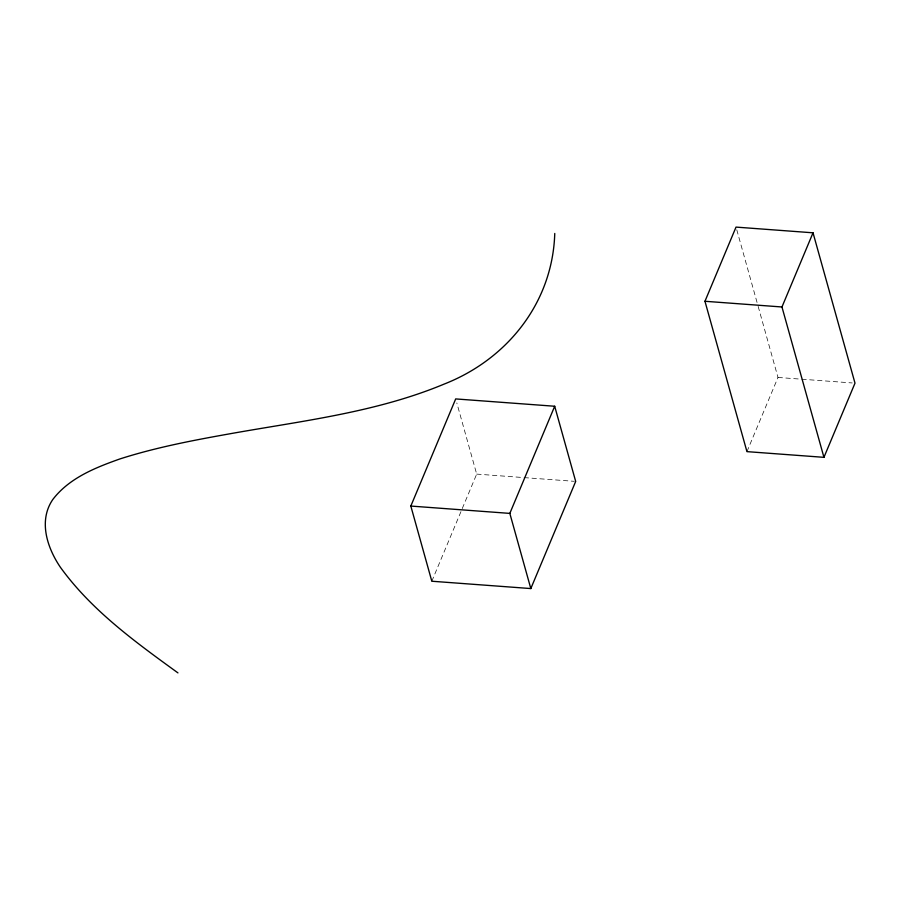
<?xml version="1.0" encoding="UTF-8"?>
<svg xmlns="http://www.w3.org/2000/svg" width="900" height="900" viewBox="0 0 900 900"><rect width="100%" height="100%" fill="white"/><g stroke="black" fill="none" stroke-linecap="round" stroke-linejoin="round"><path stroke-width="0.67" stroke-dasharray="4.5 3.38" d="M431.82 581.231L476.685 474.098L456.817 402.952M746.944 451.631L777.994 377.449L757.755 304.965M777.994 377.449L800.404 379.114M801.799 379.215L852.199 382.95M476.685 474.098L522.697 477.506M524.092 477.608L574.29 481.32M736.774 229.792L757.384 303.626"/><path stroke-width="1.35" d="M554.76 233.46C552.645 302.558 507.442 359.224 444.206 384.064C375.064 412.897 299.925 421.11 226.8 434.34C190.845 440.764 154.868 447.75 120.026 458.899C95.299 467.662 69.21 478.001 52.785 499.522C38.261 520.796 47.137 547.684 60.334 567.191C91.508 610.38 135.293 641.97 177.953 672.896M410.827 506.059L455.692 398.925L554.692 406.249L575.685 481.433L530.82 588.566L431.82 581.231L410.827 506.059L509.827 513.394L530.82 588.566M509.827 513.394L554.692 406.249M704.959 301.275L736.02 227.104L813.026 232.808L855 383.152L823.939 457.335L746.944 451.631L704.959 301.275L781.965 306.979L823.939 457.335M781.965 306.979L813.026 232.808"/></g></svg>
